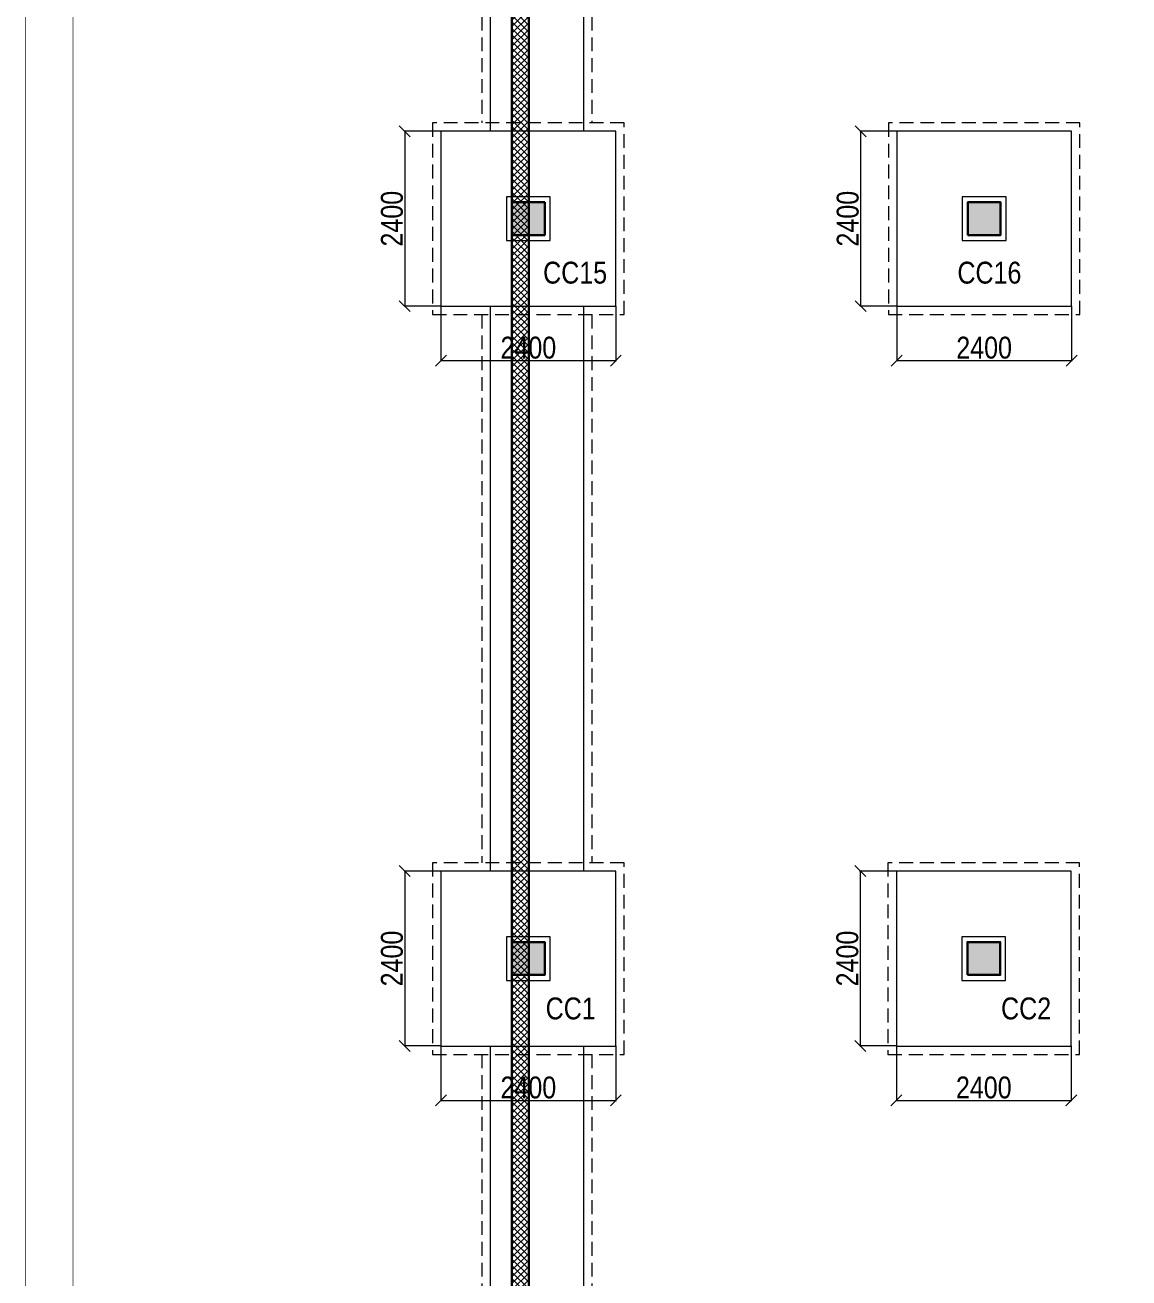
# Model space of a CAD drawing. Header units: millimetres. Extents: x 1112055 to 3390982, y -148532 to 766891.
# Drawn here: x 1978202 to 1993351, y 675355 to 692544 of the extents above; entities that cross this region are included whole.
import ezdxf

# ---------------------------------------------------------------- set-up
doc = ezdxf.new("R2010")
doc.units = ezdxf.units.MM
doc.header["$PDMODE"] = 35
doc.header["$PDSIZE"] = -25
doc.linetypes.add('Hidden', pattern=[9.525, 6.35, -3.175])
for name, color, linetype, lineweight in [('B COL. NO.', 3, 'Continuous', 20), ('B FINAL COLUMN', 1, 'Continuous', 30), ('B FOOTING', 49, 'Continuous', 20), ('B FOOTING DIM', 234, 'Continuous', 9), ('B HATCH', 250, 'Continuous', 0), ('B P.C.C', 251, 'Continuous', 0), ('B TITLE BLOCK', 250, 'Continuous', 0)]:
    doc.layers.add(name, color=color, linetype=linetype, lineweight=lineweight)
doc.layers.add('B Pedestal', color=7, linetype='Continuous', lineweight=9, true_color=0x5c8948)
doc.layers.add('B-COL HT', color=7, linetype='Continuous', lineweight=0, true_color=0x4e4f45)
doc.styles.add('SWINC', font='swissc.ttf')
doc.dimstyles.new('BHOOMI', dxfattribs={"dimtxt": 230, "dimasz": 150, "dimexe": 10, "dimexo": 0, "dimgap": 25, "dimtad": 1, "dimdec": 0, "dimzin": 0, "dimdsep": 46, "dimtxsty": 'SWINC', "dimblk": 'OBLIQUE', "dimcen": 0.09, "dimclrd": 250, "dimclre": 250, "dimclrt": 256, "dimaunit": 1, "dimadec": 3, "dimazin": 0, "dimtfac": 1, "dimtdec": 0, "dimtofl": 0, "dimtmove": 1, "dimatfit": 3, "dimfxl": 100, "dimtolj": 1, "dimtzin": 0, "dimlwd": 9, "dimlwe": 5, "dimarcsym": 0})

# ---------------------------------------------------------------- blocks, each defined once
blk = doc.blocks.new('_Oblique')
at = {"color": 0, "linetype": 'ByBlock', "lineweight": -2}
blk.add_line((-0.5, -0.5), (0.5, 0.5), dxfattribs=at)
blk = doc.blocks.new('*D3041')
at = {"layer": 'B FOOTING DIM', "color": 250, "lineweight": 5, "ltscale": 0.5, "transparency": 16777216}
for p, q in [((1983909, 680937), (1983403, 680937)), ((1983413, 680937), (1983413, 678537)), ((1983909, 678537), (1983403, 678537))]:
    blk.add_line(p, q, dxfattribs=at)
at = {"layer": 'Defpoints', "color": 0, "transparency": 16777216}
for p in [(1983909, 680937), (1983413, 678537), (1983909, 678537)]:
    blk.add_point(p, dxfattribs=at)
at = {"layer": 'B FOOTING DIM', "color": 250, "lineweight": 5, "transparency": 16777216, "xscale": 150, "yscale": 150, "zscale": 150}
for p, rotation in [((1983413, 680937), 90), ((1983413, 678537), 270)]:
    blk.add_blockref('_Oblique', p, dxfattribs=dict(at, rotation=rotation))
at = {"layer": 'B FOOTING DIM', "transparency": 16777216, "insert": (1983238, 679737), "char_height": 300, "attachment_point": 5, "rotation": 90, "style": 'SWINC'}
blk.add_mtext('\\A1;2400', dxfattribs=at)
blk = doc.blocks.new('*D3042')
at = {"layer": 'B FOOTING DIM', "color": 250, "lineweight": 5, "ltscale": 0.5, "transparency": 16777216}
for p, q in [((1983909, 678537), (1983909, 677781)), ((1986309, 678537), (1986309, 677781)), ((1983909, 677791), (1986309, 677791))]:
    blk.add_line(p, q, dxfattribs=at)
at = {"layer": 'Defpoints', "color": 0, "transparency": 16777216}
for p in [(1983909, 678537), (1986309, 678537), (1986309, 677791)]:
    blk.add_point(p, dxfattribs=at)
at = {"layer": 'B FOOTING DIM', "color": 250, "lineweight": 5, "transparency": 16777216, "xscale": 150, "yscale": 150, "zscale": 150, "rotation": 180}
blk.add_blockref('_Oblique', (1983909, 677791), dxfattribs=at)
at = {"layer": 'B FOOTING DIM', "color": 250, "lineweight": 5, "transparency": 16777216, "xscale": 150, "yscale": 150, "zscale": 150}
blk.add_blockref('_Oblique', (1986309, 677791), dxfattribs=at)
at = {"layer": 'B FOOTING DIM', "transparency": 16777216, "insert": (1985109, 677966), "char_height": 300, "attachment_point": 5, "style": 'SWINC'}
blk.add_mtext('\\A1;2400', dxfattribs=at)
blk = doc.blocks.new('*D3043')
at = {"layer": 'B FOOTING DIM', "color": 250, "lineweight": 5, "ltscale": 0.5, "transparency": 16777216}
for p, q in [((1990159, 680937), (1989653, 680937)), ((1989663, 680937), (1989663, 678537)), ((1990159, 678537), (1989653, 678537))]:
    blk.add_line(p, q, dxfattribs=at)
at = {"layer": 'Defpoints', "color": 0, "transparency": 16777216}
for p in [(1990159, 680937), (1989663, 678537), (1990159, 678537)]:
    blk.add_point(p, dxfattribs=at)
at = {"layer": 'B FOOTING DIM', "color": 250, "lineweight": 5, "transparency": 16777216, "xscale": 150, "yscale": 150, "zscale": 150}
for p, rotation in [((1989663, 680937), 90), ((1989663, 678537), 270)]:
    blk.add_blockref('_Oblique', p, dxfattribs=dict(at, rotation=rotation))
at = {"layer": 'B FOOTING DIM', "transparency": 16777216, "insert": (1989488, 679737), "char_height": 300, "attachment_point": 5, "rotation": 90, "style": 'SWINC'}
blk.add_mtext('\\A1;2400', dxfattribs=at)
blk = doc.blocks.new('*D3044')
at = {"layer": 'B FOOTING DIM', "color": 250, "lineweight": 5, "ltscale": 0.5, "transparency": 16777216}
for p, q in [((1990159, 678537), (1990159, 677781)), ((1992559, 678537), (1992559, 677781)), ((1990159, 677791), (1992559, 677791))]:
    blk.add_line(p, q, dxfattribs=at)
at = {"layer": 'Defpoints', "color": 0, "transparency": 16777216}
for p in [(1990159, 678537), (1992559, 678537), (1992559, 677791)]:
    blk.add_point(p, dxfattribs=at)
at = {"layer": 'B FOOTING DIM', "color": 250, "lineweight": 5, "transparency": 16777216, "xscale": 150, "yscale": 150, "zscale": 150, "rotation": 180}
blk.add_blockref('_Oblique', (1990159, 677791), dxfattribs=at)
at = {"layer": 'B FOOTING DIM', "color": 250, "lineweight": 5, "transparency": 16777216, "xscale": 150, "yscale": 150, "zscale": 150}
blk.add_blockref('_Oblique', (1992559, 677791), dxfattribs=at)
at = {"layer": 'B FOOTING DIM', "transparency": 16777216, "insert": (1991359, 677966), "char_height": 300, "attachment_point": 5, "style": 'SWINC'}
blk.add_mtext('\\A1;2400', dxfattribs=at)
blk = doc.blocks.new('*D3045')
at = {"layer": 'B FOOTING DIM', "color": 250, "lineweight": 5, "ltscale": 0.5, "transparency": 16777216}
for p, q in [((1983909, 691087), (1983403, 691087)), ((1983413, 691087), (1983413, 688687)), ((1983909, 688687), (1983403, 688687))]:
    blk.add_line(p, q, dxfattribs=at)
at = {"layer": 'Defpoints', "color": 0, "transparency": 16777216}
for p in [(1983909, 691087), (1983413, 688687), (1983909, 688687)]:
    blk.add_point(p, dxfattribs=at)
at = {"layer": 'B FOOTING DIM', "color": 250, "lineweight": 5, "transparency": 16777216, "xscale": 150, "yscale": 150, "zscale": 150}
for p, rotation in [((1983413, 691087), 90), ((1983413, 688687), 270)]:
    blk.add_blockref('_Oblique', p, dxfattribs=dict(at, rotation=rotation))
at = {"layer": 'B FOOTING DIM', "transparency": 16777216, "insert": (1983238, 689887), "char_height": 300, "attachment_point": 5, "rotation": 90, "style": 'SWINC'}
blk.add_mtext('\\A1;2400', dxfattribs=at)
blk = doc.blocks.new('*D3046')
at = {"layer": 'B FOOTING DIM', "color": 250, "lineweight": 5, "ltscale": 0.5, "transparency": 16777216}
for p, q in [((1983909, 688687), (1983909, 687931)), ((1986309, 688687), (1986309, 687931)), ((1983909, 687941), (1986309, 687941))]:
    blk.add_line(p, q, dxfattribs=at)
at = {"layer": 'Defpoints', "color": 0, "transparency": 16777216}
for p in [(1983909, 688687), (1986309, 688687), (1986309, 687941)]:
    blk.add_point(p, dxfattribs=at)
at = {"layer": 'B FOOTING DIM', "color": 250, "lineweight": 5, "transparency": 16777216, "xscale": 150, "yscale": 150, "zscale": 150, "rotation": 180}
blk.add_blockref('_Oblique', (1983909, 687941), dxfattribs=at)
at = {"layer": 'B FOOTING DIM', "color": 250, "lineweight": 5, "transparency": 16777216, "xscale": 150, "yscale": 150, "zscale": 150}
blk.add_blockref('_Oblique', (1986309, 687941), dxfattribs=at)
at = {"layer": 'B FOOTING DIM', "transparency": 16777216, "insert": (1985109, 688116), "char_height": 300, "attachment_point": 5, "style": 'SWINC'}
blk.add_mtext('\\A1;2400', dxfattribs=at)
blk = doc.blocks.new('*D3047')
at = {"layer": 'B FOOTING DIM', "color": 250, "lineweight": 5, "ltscale": 0.5, "transparency": 16777216}
for p, q in [((1990164, 691087), (1989658, 691087)), ((1989668, 691087), (1989668, 688687)), ((1990164, 688687), (1989658, 688687))]:
    blk.add_line(p, q, dxfattribs=at)
at = {"layer": 'Defpoints', "color": 0, "transparency": 16777216}
for p in [(1990164, 691087), (1989668, 688687), (1990164, 688687)]:
    blk.add_point(p, dxfattribs=at)
at = {"layer": 'B FOOTING DIM', "color": 250, "lineweight": 5, "transparency": 16777216, "xscale": 150, "yscale": 150, "zscale": 150}
for p, rotation in [((1989668, 691087), 90), ((1989668, 688687), 270)]:
    blk.add_blockref('_Oblique', p, dxfattribs=dict(at, rotation=rotation))
at = {"layer": 'B FOOTING DIM', "transparency": 16777216, "insert": (1989493, 689887), "char_height": 300, "attachment_point": 5, "rotation": 90, "style": 'SWINC'}
blk.add_mtext('\\A1;2400', dxfattribs=at)
blk = doc.blocks.new('*D3048')
at = {"layer": 'B FOOTING DIM', "color": 250, "lineweight": 5, "ltscale": 0.5, "transparency": 16777216}
for p, q in [((1990164, 688687), (1990164, 687931)), ((1992564, 688687), (1992564, 687931)), ((1990164, 687941), (1992564, 687941))]:
    blk.add_line(p, q, dxfattribs=at)
at = {"layer": 'Defpoints', "color": 0, "transparency": 16777216}
for p in [(1990164, 688687), (1992564, 688687), (1992564, 687941)]:
    blk.add_point(p, dxfattribs=at)
at = {"layer": 'B FOOTING DIM', "color": 250, "lineweight": 5, "transparency": 16777216, "xscale": 150, "yscale": 150, "zscale": 150, "rotation": 180}
blk.add_blockref('_Oblique', (1990164, 687941), dxfattribs=at)
at = {"layer": 'B FOOTING DIM', "color": 250, "lineweight": 5, "transparency": 16777216, "xscale": 150, "yscale": 150, "zscale": 150}
blk.add_blockref('_Oblique', (1992564, 687941), dxfattribs=at)
at = {"layer": 'B FOOTING DIM', "transparency": 16777216, "insert": (1991364, 688116), "char_height": 300, "attachment_point": 5, "style": 'SWINC'}
blk.add_mtext('\\A1;2400', dxfattribs=at)

msp = doc.modelspace()

# ---------------------------------------------------------------- hatches: boundary and pattern name
at = {"layer": 'B HATCH', "lineweight": 0}
h = msp.add_hatch(dxfattribs=at)
h.set_pattern_fill('ANSI37', color=250, scale=20, style=0)
h.set_pattern_definition([(45, (271573.584, 205286.05), (-44.9012806, 44.9012806), []), (135, (271573.584, 205286.05), (-44.9012806, -44.9012806), [])])
h.paths.add_polyline_path([(2048204.1, 723875.9), (2048204.1, 727418.8), (2041029.1, 727292.9), (2041029.1, 723876.1)], flags=16)
h.paths.add_polyline_path([(2022340.1, 724422.7), (2027289.1, 724422.7), (2027289.1, 727051.5), (2022340.1, 726964.7)], flags=16)
h.paths.add_polyline_path([(2029179.1, 727085), (2029629.1, 727092.9), (2029629.1, 723875.7), (2029179.1, 723875.7)], flags=16)
h.paths.add_polyline_path([(1985114.1, 723607.5), (1985114.1, 614861.9), (2035574.1, 614861.9), (2035574.1, 654741.9), (2048204.1, 654741.9), (2048204.1, 723645.9), (2029165.7, 723646.5), (2029165.7, 720986.9), (2028949.1, 720986.9), (2028949.1, 727080.9), (2027519.1, 727055.8), (2027519.1, 720986.9), (2027289.1, 720986.9), (2027289.1, 724192.7), (2017838.1, 724192.7), (2017838.1, 723607.5)], flags=16)
h.paths.add_polyline_path([(2040803.8, 727289), (2040803.8, 723876.1), (2033374.1, 723876.4), (2033374.1, 727158.6)], flags=16)
h.paths.add_polyline_path([(2029859.1, 723876.5), (2029859.1, 727096.9), (2033144.1, 727154.5), (2033144.1, 723876.4)], flags=16)
h.paths.add_polyline_path([(2017608.1, 723837.5), (1984884.1, 723837.5), (1984884.1, 614631.9), (2035804.1, 614631.9), (2035804.1, 654511.9), (2048434.1, 654511.9), (2048434.1, 727652.9), (2022110.1, 727190.9), (2022110.1, 724422.7), (2017608.1, 724422.7)])
at = {"layer": 'B-COL HT', "lineweight": 0}
h = msp.add_hatch(color=250, dxfattribs=at)
h.dxf.hatch_style = 1
h.paths.add_polyline_path([(1984884.1, 689661.9), (1985334.1, 689661.9), (1985334.1, 690111.9), (1984884.1, 690111.9)])
h = msp.add_hatch(color=250, dxfattribs=at)
h.dxf.hatch_style = 1
h.paths.add_polyline_path([(1991139.1, 689661.9), (1991589.1, 689661.9), (1991589.1, 690111.9), (1991139.1, 690111.9)])
h = msp.add_hatch(color=250, dxfattribs=at)
h.dxf.hatch_style = 1
h.paths.add_polyline_path([(1984884.1, 679511.9), (1985334.1, 679511.9), (1985334.1, 679961.9), (1984884.1, 679961.9)])
h = msp.add_hatch(color=250, dxfattribs=at)
h.dxf.hatch_style = 1
h.paths.add_polyline_path([(1991134.1, 679511.9), (1991584.1, 679511.9), (1991584.1, 679961.9), (1991134.1, 679961.9)])

# ---------------------------------------------------------------- linework, layer by layer
at = {"layer": 'B FINAL COLUMN', "color": 16, "lineweight": 30}
msp.add_lwpolyline([(2017608.1, 723837.5), (1984884.1, 723837.5), (1984884.1, 614631.9), (2035804.1, 614631.9), (2035804.1, 654511.9), (2048434.1, 654511.9), (2048434.1, 727652.9), (2022110.1, 727190.9), (2022110.1, 724422.7), (2017608.1, 724422.7), (2017608.1, 723837.5)], dxfattribs=at)
msp.add_lwpolyline([(1985114.1, 614861.9), (2035574.1, 614861.9), (2035574.1, 654741.9), (2048204.1, 654741.9), (2048204.1, 723645.9), (2029165.7, 723646.5), (2029165.7, 720986.9), (2028949.1, 720986.9), (2028949.1, 727080.9), (2027519.1, 727055.8), (2027519.1, 720986.9), (2027289.1, 720986.9), (2027289.1, 724192.7), (2017838.1, 724192.7), (2017838.1, 723607.5), (1985114.1, 723607.5)], close=True, dxfattribs=at)
at = {"layer": 'B FINAL COLUMN', "color": 4}
for points in [[(1984884.1, 689661.9), (1985334.1, 689661.9), (1985334.1, 690111.9), (1984884.1, 690111.9)], [(1991139.1, 689661.9), (1991589.1, 689661.9), (1991589.1, 690111.9), (1991139.1, 690111.9)], [(1984884.1, 679511.9), (1985334.1, 679511.9), (1985334.1, 679961.9), (1984884.1, 679961.9)], [(1991134.1, 679511.9), (1991584.1, 679511.9), (1991584.1, 679961.9), (1991134.1, 679961.9)]]:
    msp.add_lwpolyline(points, close=True, dxfattribs=at)
at = {"layer": 'B FOOTING'}
for points in [[(1984584.1, 693917.5), (1984584.1, 691086.9)], [(1985864.1, 693917.5), (1985864.1, 691086.9)], [(1984584.1, 688686.9), (1984584.1, 680936.9)], [(1985864.1, 688686.9), (1985864.1, 680936.9)], [(1984584.1, 678536.9), (1984584.1, 615726.9)], [(1985864.1, 678536.9), (1985864.1, 674111.9)]]:
    msp.add_lwpolyline(points, dxfattribs=at)
for points in [[(1983909.1, 688686.9), (1986309.1, 688686.9), (1986309.1, 691086.9), (1983909.1, 691086.9)], [(1990164.1, 688686.9), (1992564.1, 688686.9), (1992564.1, 691086.9), (1990164.1, 691086.9)], [(1983909.1, 678536.9), (1986309.1, 678536.9), (1986309.1, 680936.9), (1983909.1, 680936.9)], [(1990159.1, 678536.9), (1992559.1, 678536.9), (1992559.1, 680936.9), (1990159.1, 680936.9)]]:
    msp.add_lwpolyline(points, close=True, dxfattribs=at)
at = {"layer": 'B P.C.C', "color": 250, "linetype": 'Hidden', "lineweight": 0, "ltscale": 30}
for points in [[(1984469.1, 693802.5), (1984469.1, 691201.9)], [(1985979.1, 693802.5), (1985979.1, 691201.9)], [(1984469.1, 688571.9), (1984469.1, 681051.9)], [(1985979.1, 688571.9), (1985979.1, 681051.9)], [(1984469.1, 678421.9), (1984469.1, 615726.9)], [(1985979.1, 678421.9), (1985979.1, 674226.9)]]:
    msp.add_lwpolyline(points, dxfattribs=at)
for points in [[(1983794.1, 688571.9), (1986424.1, 688571.9), (1986424.1, 691201.9), (1983794.1, 691201.9)], [(1990049.1, 688571.9), (1992679.1, 688571.9), (1992679.1, 691201.9), (1990049.1, 691201.9)], [(1983794.1, 678421.9), (1986424.1, 678421.9), (1986424.1, 681051.9), (1983794.1, 681051.9)], [(1990044.1, 678421.9), (1992674.1, 678421.9), (1992674.1, 681051.9), (1990044.1, 681051.9)]]:
    msp.add_lwpolyline(points, close=True, dxfattribs=at)
at = {"layer": 'B Pedestal', "color": 87, "lineweight": 9}
for points in [[(1984809.1, 689586.9), (1985409.1, 689586.9), (1985409.1, 690186.9), (1984809.1, 690186.9)], [(1991064.1, 689586.9), (1991664.1, 689586.9), (1991664.1, 690186.9), (1991064.1, 690186.9)], [(1984809.1, 679436.9), (1985409.1, 679436.9), (1985409.1, 680036.9), (1984809.1, 680036.9)], [(1991059.1, 679436.9), (1991659.1, 679436.9), (1991659.1, 680036.9), (1991059.1, 680036.9)]]:
    msp.add_lwpolyline(points, close=True, dxfattribs=at)
at = {"layer": 'B TITLE BLOCK', "color": 1, "const_width": 8.39}
msp.add_lwpolyline([(1978206, 730781.9), (2075754.3, 730781.9), (2075754.3, 563109), (1978206, 563109)], close=True, dxfattribs=at)
at = {"layer": 'B TITLE BLOCK', "color": 250, "lineweight": 0, "const_width": 8.39}
msp.add_lwpolyline([(1978858.7, 730129.2), (2075101.6, 730129.2), (2075101.6, 563761.7), (1978858.7, 563761.7)], close=True, dxfattribs=at)

# ---------------------------------------------------------------- texts
at = {"layer": 'B COL. NO.', "style": 'SWINC'}
for s, p in [('CC15', (1985311.5, 688996.7)), ('CC16', (1990997.1, 688996.7)), ('CC1', (1985346.3, 678902.2)), ('CC2', (1991596.3, 678902.2))]:
    msp.add_text(s, height=300, dxfattribs=at).set_placement(p)

# ---------------------------------------------------------------- dimensions: what is measured, and where the dimension line sits
at = {"layer": 'B FOOTING DIM', "color": 250, "ltscale": 0.5}
for base, p1, p2, picture, middle in [((1983413.4, 688686.9), (1983909.1, 691086.9), (1983909.1, 688686.9), '*D3045', (1983238.4, 689886.9)), ((1989668.4, 688686.9), (1990164.1, 691086.9), (1990164.1, 688686.9), '*D3047', (1989493.4, 689886.9)), ((1983413.4, 678536.9), (1983909.1, 680936.9), (1983909.1, 678536.9), '*D3041', (1983238.4, 679736.9)), ((1989663.4, 678536.9), (1990159.1, 680936.9), (1990159.1, 678536.9), '*D3043', (1989488.4, 679736.9))]:
    dim = msp.add_linear_dim(base=base, p1=p1, p2=p2, angle=90, dimstyle='BHOOMI', override={"dimtxt": 300, "dimlwd": 5}, dxfattribs=at)
    dim.commit()
    dim.dimension.update_dxf_attribs({"geometry": picture, "text_midpoint": middle})
for base, p1, p2, picture, middle in [((1986309.1, 687940.6), (1983909.1, 688686.9), (1986309.1, 688686.9), '*D3046', (1985109.1, 688115.6)), ((1992564.1, 687940.6), (1990164.1, 688686.9), (1992564.1, 688686.9), '*D3048', (1991364.1, 688115.6)), ((1986309.1, 677790.6), (1983909.1, 678536.9), (1986309.1, 678536.9), '*D3042', (1985109.1, 677965.6)), ((1992559.1, 677790.6), (1990159.1, 678536.9), (1992559.1, 678536.9), '*D3044', (1991359.1, 677965.6))]:
    dim = msp.add_linear_dim(base=base, p1=p1, p2=p2, dimstyle='BHOOMI', override={"dimtxt": 300, "dimlwd": 5}, dxfattribs=at)
    dim.commit()
    dim.dimension.update_dxf_attribs({"geometry": picture, "text_midpoint": middle})

doc.saveas('drawing.dxf')
